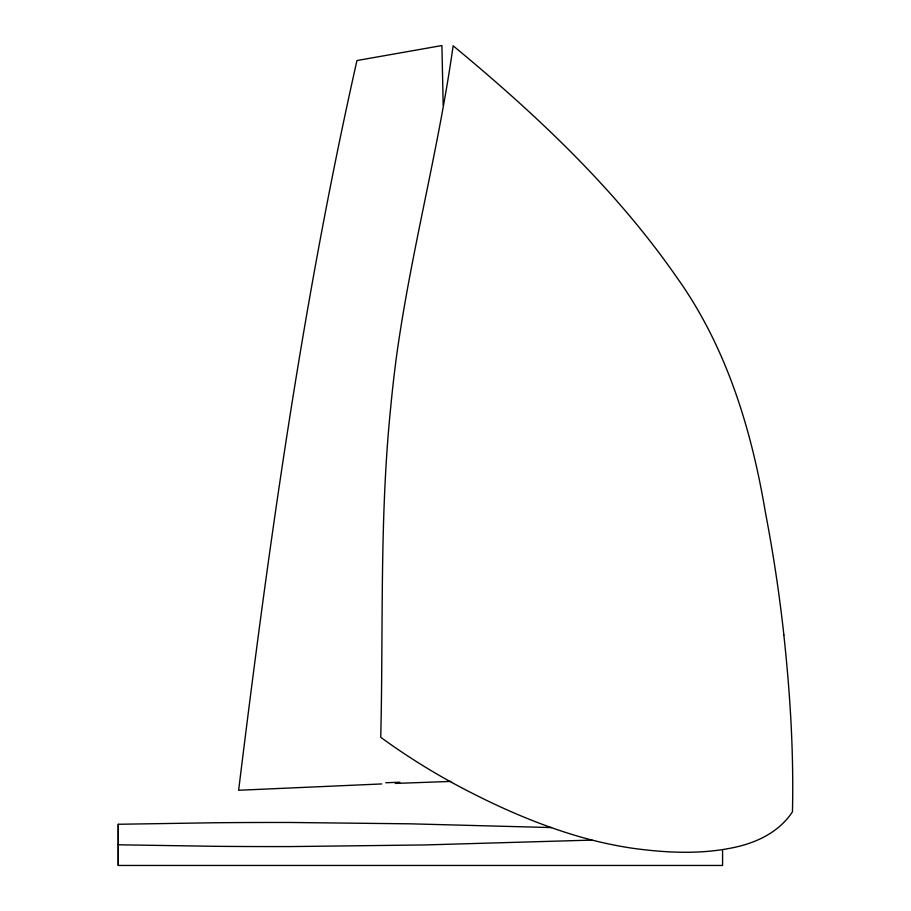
<?xml version="1.0" encoding="UTF-8"?>
<svg xmlns="http://www.w3.org/2000/svg" width="911" height="911" viewBox="0 0 911 911"><rect width="100%" height="100%" fill="white"/><g stroke="black" fill="none" stroke-linecap="round" stroke-linejoin="round"><path stroke-width="1.37" d="M722.582 850.555L722.582 865.45L118.271 865.45L118.271 824.273L214.449 822.758A1170.396 203.233 0 0 1 291.11 822.485L410.565 823.829L551.599 827.575M381.732 783.938L238.636 790.27C268.654 545.678 302.714 301.097 356.953 60.559A274.473 3.633 -10.4 0 1 362.794 59.511L441.915 45.55L443.179 105.072M395.306 783.426L450.865 781.422M592.002 840.101L424.845 844.941L291.11 846.57A1170.396 203.233 0 0 1 214.449 846.296L118.271 844.782M783.847 635.069C790.19 693.749 793.823 752.805 792.445 811.838C784.644 823.738 773.109 832.802 760.309 838.826A203.312 102.032 21 0 1 740.609 845.943C705.308 854.848 668.253 853.14 632.473 848.243A266.718 148.322 24.6 0 1 582.71 837.596C537.319 824.762 494.035 805.347 452.63 782.936A513.645 390.181 26.7 0 1 380.741 737.329C383.394 627.451 379.477 517.277 390.671 407.695A258.667 49.171 -82.8 0 1 396.342 357.636C410.667 252.882 438.464 150.52 453.131 45.789C535.907 114.251 615.324 188.759 676.816 277.399C726.363 346.692 751.495 429.286 765.411 512.449A1570.074 1515.71 -53.9 0 1 783.893 635.069M118.271 824.273L118.271 865.45M385.774 782.754A455.694 25.326 -2.9 0 1 399.872 782.219"/></g></svg>
